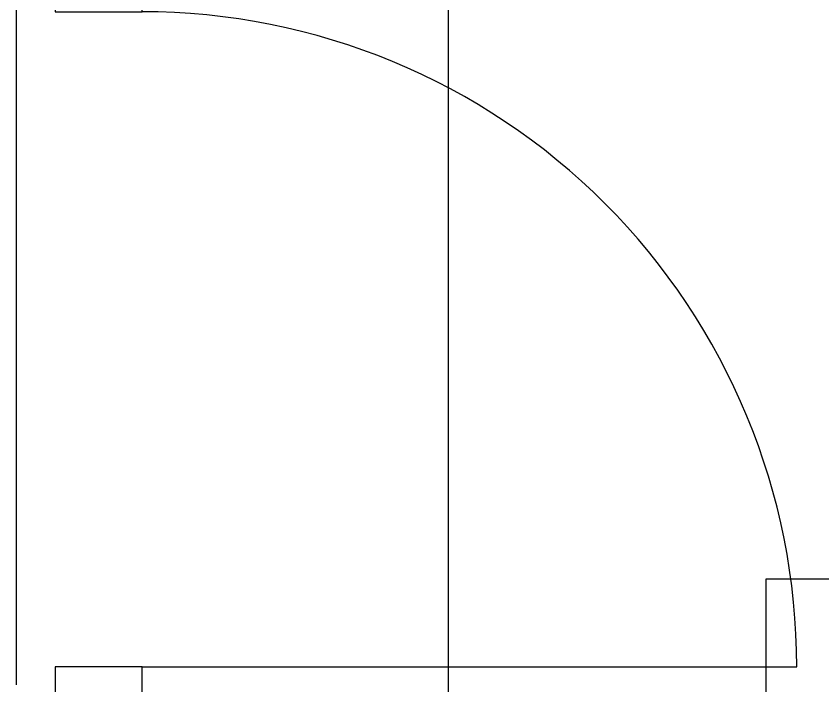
# Model space of a CAD drawing. Header units: millimetres. Extents: x 53645 to 137188, y 78097 to 135533.
# Drawn here: x 126677 to 127799, y 123820 to 124750 of the extents above; entities that cross this region are included whole.
import ezdxf

# ---------------------------------------------------------------- set-up
doc = ezdxf.new("R2010")
doc.units = ezdxf.units.MM
doc.linetypes.add('CONTI', pattern=[0])
doc.linetypes.add('GOST2.303 5', pattern=[24, 20, -1.5, 1, -1.5])
doc.layers.add('axis_dim', color=40, linetype='CONTI')
doc.layers.add('mark', color=174, linetype='Continuous', lineweight=15)

# ---------------------------------------------------------------- blocks, each defined once
blk = doc.blocks.new('*U66')
at = {"color": 0, "linetype": 'ByBlock', "ltscale": 10}
blk.add_lwpolyline([(-960, 0), (-960, 910, -0.414214), (-50, 0)], format="xyb", dxfattribs=at)
at = {"color": 0}
for points in [[(-1010, 0), (-960, 0), (-960, -120.6), (-1010, -120.6)], [(-50, 0), (0, 0), (0, -120.6), (-50, -120.6)]]:
    blk.add_lwpolyline(points, close=True, dxfattribs=at)

msp = doc.modelspace()

# ---------------------------------------------------------------- linework, layer by layer
at = {"layer": 'axis_dim', "linetype": 'GOST2.303 5', "lineweight": 25, "ltscale": 100}
for points in [[(127277.7, 132206), (127277.7, 120177.4)], [(126677.3, 128221.4), (126677.3, 122821.4)]]:
    msp.add_lwpolyline(points, dxfattribs=at)
at = {"layer": 'mark', "linetype": 'Continuous', "lineweight": 25, "ltscale": 75}
msp.add_lwpolyline([(127719.8, 123968.4), (128647, 123968.4), (128647, 123645.9), (127719.8, 123645.9)], close=True, dxfattribs=at)

# ---------------------------------------------------------------- block references
at = {"color": 0, "xscale": -1, "rotation": 269.9999936264059}
msp.add_blockref('*U66', (126852.3, 124806.4), dxfattribs=at)

doc.saveas('drawing.dxf')
